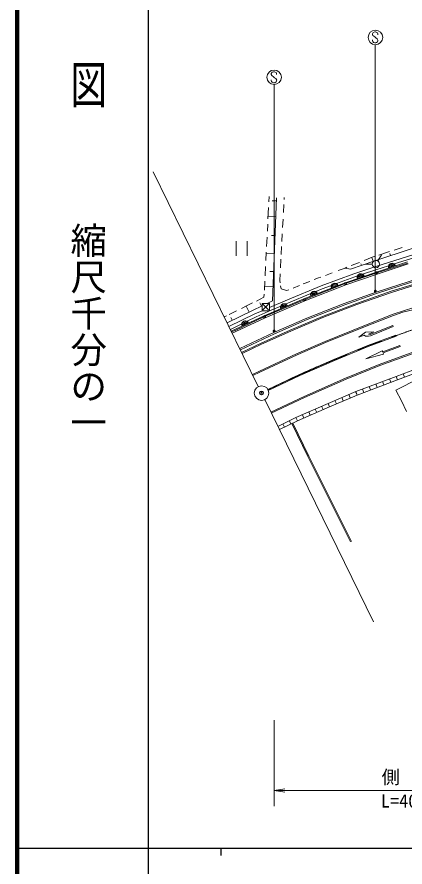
# Model space of a CAD drawing. Units: millimetres, scale not verified. Extents: x 40000 to 680000, y 20000 to 380000.
# Drawn here: x 40000 to 93260, y 202409 to 319196 of the extents above; entities that cross this region are included whole.
import ezdxf
from ezdxf.enums import TextEntityAlignment as Align

# ---------------------------------------------------------------- set-up
doc = ezdxf.new("R2010")
doc.units = ezdxf.units.MM
doc.header["$LTSCALE"] = 1000
doc.header["$PDMODE"] = 32
doc.header["$PDSIZE"] = 500
doc.linetypes.add('CHAIN', pattern=[18.5, 12, -1.5, 3.5, -1.5])
for name, color, linetype, lineweight in [('M-BGD', 7, 'Continuous', 13), ('M-BMK', 2, 'CHAIN', 13), ('M-BMK-ROW', 30, 'Continuous', 13), ('M-BMK-SRVR', 3, 'Continuous', 13), ('M-STR-STR3', 7, 'Continuous', 13), ('M-STR-STRC', 7, 'Continuous', 13), ('M-TTL', 7, 'Continuous', 13), ('M-TTL-BAND', 7, 'Continuous', 25)]:
    doc.layers.add(name, color=color, linetype=linetype, lineweight=lineweight)
doc.layers.add('M-OTRS', color=6, linetype='Continuous')
doc.styles.add('@ＭＳ ゴシック', font='')
doc.styles.add('ＭＳ ゴシック', font='')
doc.styles.get('@ＭＳ ゴシック').set_extended_font_data('@MS Gothic')
doc.styles.get('ＭＳ ゴシック').set_extended_font_data('MS Gothic')

# ---------------------------------------------------------------- blocks, each defined once
blk = doc.blocks.new('open_arrow')
at = {"color": 0, "linetype": 'Continuous', "lineweight": -2}
blk.add_lwpolyline([(7.5, 1.25), (0, 0), (7.5, -1.25)], dxfattribs=at)
blk = doc.blocks.new('filled_dot')
at = {"color": 0, "linetype": 'Continuous', "lineweight": -2, "const_width": 1.25}
blk.add_lwpolyline([(-0.625, 0, 1), (0.625, 0, 1)], format="xyb", close=True, dxfattribs=at)

msp = doc.modelspace()

# ---------------------------------------------------------------- linework, layer by layer
at = {"layer": 'M-BGD'}
for p, q in [((74605, 294533), (74568, 293810)), ((75603, 294359), (75077, 280202)), ((76667, 294129), (76683, 294411)), ((75044, 293960), (75588, 293940)), ((76571, 292329), (76630, 293435)), ((74529, 293026), (74450, 291472)), ((74469, 291843), (75508, 291804)), ((76461, 290271), (76522, 291414)), ((74412, 290720), (74364, 289779)), ((74321, 288930), (74256, 287651)), ((74921, 289183), (75410, 289165)), ((76357, 288342), (76415, 289424)), ((70107, 286377), (70107, 288377)), ((71607, 288377), (71607, 286377)), ((76261, 286551), (76321, 287657)), ((94395, 287440), (88977, 285668)), ((92604, 287443), (91771, 287170)), ((92886, 287523), (92604, 287443)), ((74218, 286884), (74161, 285760)), ((74211, 286761), (75319, 286720)), ((88763, 286186), (87640, 285739)), ((88696, 286159), (88881, 285634)), ((89213, 286333), (88763, 286186)), ((89112, 284891), (94482, 286586)), ((89532, 285681), (90041, 286541)), ((91123, 286958), (89668, 286482)), ((91188, 286721), (91286, 286423)), ((91773, 285259), (94614, 286155)), ((76163, 284726), (76227, 285915)), ((88977, 285668), (85778, 284539)), ((86997, 285483), (85866, 285032)), ((87220, 285300), (87299, 285076)), ((88777, 285252), (87777, 285255)), ((89251, 284463), (91008, 285018)), ((93610, 285548), (89351, 284159)), ((93603, 285387), (89393, 284055)), ((89446, 283874), (93696, 285260)), ((74119, 284928), (74052, 283618)), ((74701, 284235), (75226, 284215)), ((76072, 283011), (76121, 283925)), ((81746, 282266), (86222, 283916)), ((83286, 284051), (82345, 283701)), ((85034, 284701), (84090, 284350)), ((89351, 284159), (85032, 282688)), ((85291, 284804), (85034, 284701)), ((85778, 284539), (85034, 284701)), ((89393, 284055), (85064, 282578)), ((85136, 282406), (89446, 283874)), ((86222, 283916), (89112, 284891)), ((87446, 283854), (89251, 284463)), ((74015, 282881), (73954, 281673)), ((76124, 282655), (76072, 283011)), ((80204, 282876), (79289, 282513)), ((85032, 282688), (79396, 280463)), ((81405, 283352), (80806, 283114)), ((81706, 283463), (81405, 283352)), ((83867, 282568), (86371, 283491)), ((86371, 283491), (86729, 283612)), ((95383, 283352), (89305, 281376)), ((95441, 283161), (89369, 281186)), ((91378, 281504), (95573, 282820)), ((91425, 281362), (95615, 282676)), ((73978, 282159), (75148, 282115)), ((76242, 281850), (76184, 282248)), ((76977, 281596), (76242, 281850)), ((77318, 281731), (76977, 281596)), ((77114, 280354), (81746, 282266)), ((78793, 282316), (77891, 281958)), ((85064, 282578), (79498, 280372)), ((79510, 280185), (85136, 282406)), ((81010, 281475), (81910, 281847)), ((81910, 281847), (83154, 282306)), ((86607, 279835), (91378, 281504)), ((73904, 280683), (72861, 280169)), ((73927, 281134), (73904, 280683)), ((79396, 280463), (73938, 278143)), ((79498, 280372), (73980, 278030)), ((74639, 279297), (77114, 280354)), ((77288, 279939), (80338, 281198)), ((89305, 281376), (84916, 279840)), ((89369, 281186), (84986, 279652)), ((86658, 279694), (91425, 281362)), ((71617, 279557), (70822, 279164)), ((71453, 279476), (71852, 278637)), ((72319, 279903), (71617, 279557)), ((73639, 279503), (72316, 278858)), ((73336, 279906), (73553, 279461)), ((74061, 277869), (79510, 280185)), ((75077, 280202), (74331, 279839)), ((74867, 278905), (76197, 279473)), ((76870, 279760), (77288, 279939)), ((84916, 279840), (79766, 277806)), ((84986, 279652), (79843, 277621)), ((81942, 278060), (86607, 279835)), ((81998, 277921), (86658, 279694)), ((95953, 279753), (91622, 278345)), ((95937, 279342), (92958, 278621)), ((68759, 278145), (68445, 277990)), ((72316, 278858), (68832, 277198)), ((69087, 276677), (72644, 278393)), ((70108, 278812), (69119, 278323)), ((73938, 278143), (69394, 276049)), ((73980, 278030), (69932, 276139)), ((71585, 277382), (72835, 277985)), ((72644, 278393), (73639, 278843)), ((72835, 277985), (74867, 278905)), ((77509, 276188), (81942, 278060)), ((91622, 278345), (87624, 276764)), ((91673, 278203), (87680, 276625)), ((92958, 278621), (91673, 278203)), ((69285, 276273), (70847, 277026)), ((69333, 277900), (69513, 277522)), ((70027, 275977), (74061, 277869)), ((79766, 277806), (75262, 275852)), ((79843, 277621), (75345, 275670)), ((77569, 276051), (81998, 277921)), ((91596, 276804), (88462, 275550)), ((91652, 276664), (91596, 276804)), ((69932, 276139), (69457, 275920)), ((69534, 275764), (70027, 275977)), ((75262, 275852), (70575, 273635)), ((75345, 275670), (70662, 273455)), ((73515, 274402), (77509, 276188)), ((73579, 274266), (77569, 276051)), ((87624, 276764), (82291, 274631)), ((87680, 276625), (82348, 274493)), ((86940, 275189), (87834, 275872)), ((87834, 275872), (88961, 275948)), ((88961, 275948), (88252, 275629)), ((88252, 275629), (88462, 275550)), ((91652, 276664), (88518, 275411)), ((82291, 274631), (78382, 272932)), ((82348, 274493), (78444, 272796)), ((87652, 275478), (86940, 275189)), ((87856, 275363), (87652, 275478)), ((88252, 275329), (87856, 275363)), ((92010, 275467), (88174, 274041)), ((92062, 275327), (88228, 273901)), ((88518, 275411), (88252, 275329)), ((92062, 275327), (92010, 275467)), ((70835, 273102), (73515, 274402)), ((70901, 272967), (73579, 274266)), ((88174, 274041), (83514, 272123)), ((88228, 273901), (83572, 271984)), ((87879, 272217), (90131, 273318)), ((89733, 271443), (95484, 273538)), ((89787, 271303), (95532, 273396)), ((90131, 273318), (90215, 273178)), ((92545, 274055), (90215, 273178)), ((92598, 273914), (90268, 273038)), ((92598, 273914), (92545, 274055)), ((78382, 272932), (73288, 270540)), ((78444, 272796), (73353, 270404)), ((83514, 272123), (78764, 270080)), ((90312, 272881), (87879, 272217)), ((90268, 273038), (90312, 272881)), ((83572, 271984), (78826, 269943)), ((85113, 269573), (89733, 271443)), ((85171, 269435), (89787, 271303)), ((96926, 271654), (92043, 269821)), ((97096, 271184), (92219, 269353)), ((73288, 270540), (72320, 270065)), ((73353, 270404), (72386, 269930)), ((78764, 270080), (74435, 268014)), ((78826, 269943), (74499, 267878)), ((92043, 269821), (86490, 267723)), ((92043, 269821), (92219, 269353)), ((92044, 269821), (92219, 269353)), ((93019, 270188), (93195, 269719)), ((79416, 267064), (85113, 269573)), ((79478, 266928), (85171, 269435)), ((92219, 269353), (86677, 267259)), ((89272, 268774), (89448, 268306)), ((90195, 269123), (90372, 268655)), ((91119, 269472), (91296, 269004)), ((92015, 267946), (95179, 269531)), ((86490, 267723), (82702, 266100)), ((86480, 267719), (86677, 267259)), ((86500, 267727), (86677, 267259)), ((87424, 268076), (87601, 267608)), ((88348, 268425), (88525, 267957)), ((92769, 266440), (92015, 267946)), ((74843, 264907), (79416, 267064)), ((74909, 264773), (79478, 266928)), ((86677, 267259), (82901, 265641)), ((83648, 266505), (83845, 266046)), ((84592, 266910), (84789, 266450)), ((85536, 267315), (85733, 266855)), ((93489, 265003), (92769, 266440)), ((82702, 266100), (78289, 264158)), ((82901, 265641), (78499, 263704)), ((80939, 265324), (81140, 264867)), ((81819, 265712), (82021, 265254)), ((82700, 266099), (82901, 265641)), ((82704, 266101), (82901, 265641)), ((78289, 264158), (75798, 262954)), ((78281, 264154), (78499, 263704)), ((78297, 264162), (78499, 263704)), ((79178, 264549), (79379, 264092)), ((80058, 264937), (80260, 264479)), ((78499, 263704), (76018, 262505)), ((76498, 263293), (76716, 262842)), ((77390, 263724), (77607, 263273)), ((77713, 263325), (79932, 258795)), ((77848, 263390), (80067, 258861)), ((79932, 258795), (85765, 247087)), ((80067, 258861), (85899, 247154))]:
    msp.add_line(p, q, dxfattribs=at)
for centre, radius in [((89277, 285250), 500), ((89393, 284055), 150), ((85064, 282578), 150), ((79498, 280372), 150), ((73980, 278030), 150)]:
    msp.add_circle(centre, radius, dxfattribs=at)
for centre, radius, start, end in [((91481, 284853), 500, 18.06482, 198.06482), ((91481, 284853), 450, 18.06482, 198.06482), ((91481, 284853), 300, 18.06482, 198.06482), ((91481, 284853), 150, 18.06482, 198.06482), ((87192, 283423), 500, 18.8035, 198.8035), ((87192, 283423), 450, 18.8035, 198.8035), ((83623, 282132), 500, 21.54464, 201.54464), ((87192, 283423), 300, 18.8035, 198.8035), ((87192, 283423), 150, 18.8035, 198.8035), ((80805, 281019), 500, 21.54464, 201.54464), ((80805, 281019), 450, 21.54464, 201.54464), ((83623, 282132), 450, 21.54464, 201.54464), ((83623, 282132), 300, 21.54464, 201.54464), ((83623, 282132), 150, 21.54464, 201.54464), ((80805, 281019), 300, 21.54464, 201.54464), ((80805, 281019), 150, 21.54464, 201.54464), ((76667, 279303), 500, 23.02654, 203.02654), ((76667, 279303), 450, 23.02654, 203.02654), ((76667, 279303), 300, 23.02654, 203.02654), ((76667, 279303), 150, 23.02654, 203.02654), ((71340, 276946), 500, 24.73894, 204.73894), ((71340, 276946), 450, 24.73894, 204.73894), ((71340, 276946), 300, 24.73894, 204.73894), ((71340, 276946), 150, 24.73894, 204.73894)]:
    msp.add_arc(centre, radius, start, end, dxfattribs=at)
at = {"layer": 'M-BMK'}
msp.add_open_spline([(74423, 267945), (74932, 268197), (75442, 268448), (75952, 268697), (76462, 268946), (76974, 269193), (77487, 269437), (78000, 269681), (78514, 269921), (79031, 270157), (79290, 270275), (79549, 270392), (79809, 270508), (80069, 270624), (80329, 270739), (80590, 270853), (80851, 270967), (81112, 271080), (81374, 271192), (83090, 271928), (84823, 272625), (86561, 273309), (90308, 274785), (94080, 276203), (97904, 277464), (103201, 279211), (108599, 280656), (114044, 281867), (116689, 282455), (119345, 282987), (122009, 283482), (129393, 284854), (136834, 285937), (144296, 286790), (149334, 287366), (154381, 287837), (159429, 288309), (160270, 288387), (161111, 288466), (161952, 288545), (162793, 288623), (163635, 288702), (164476, 288783), (165317, 288863), (166158, 288945), (166999, 289025), (167279, 289052), (167559, 289078), (167839, 289105), (168119, 289131), (168399, 289158), (168679, 289185), (168959, 289212), (169239, 289239), (169519, 289266)], degree=3, knots=[0, 0, 0, 0, 1, 1, 1, 2, 2, 2, 3, 3, 3, 4, 4, 4, 5, 5, 5, 6, 6, 6, 7, 7, 7, 8, 8, 8, 9, 9, 9, 10, 10, 10, 11, 11, 11, 12, 12, 12, 13, 13, 13, 14, 14, 14, 15, 15, 15, 16, 16, 16, 17, 17, 17, 18, 18, 18, 18], dxfattribs=at)
at = {"layer": 'M-BMK-ROW'}
for p, q in [((73639, 279839), (73639, 278839)), ((74639, 279839), (73639, 279839)), ((73739, 279739), (74539, 278939)), ((74539, 279739), (73739, 278939)), ((74639, 278839), (74639, 279839)), ((73639, 278839), (74639, 278839))]:
    msp.add_line(p, q, dxfattribs=at)
at = {"layer": 'M-BMK-SRVR'}
for p, q in [((73125, 268419), (58704, 297909)), ((88936, 236088), (74004, 266622))]:
    msp.add_line(p, q, dxfattribs=at)
msp.add_circle((73565, 267521), 1000, dxfattribs=at)
at = {"layer": 'M-OTRS'}
msp.add_point((73564, 267551), dxfattribs=at)
at = {"layer": 'M-STR-STR3'}
for p, q in [((75318, 222579), (75318, 210753)), ((112970, 212914), (75318, 212914))]:
    msp.add_line(p, q, dxfattribs=at)
at = {"layer": 'M-STR-STRC'}
for p, q in [((88913, 317083), (88789, 316898)), ((88789, 316898), (88792, 316767)), ((88792, 316767), (88855, 316638)), ((88855, 316638), (89111, 316456)), ((89105, 317149), (88913, 317083)), ((89227, 317146), (89105, 317149)), ((89477, 317027), (89227, 317146)), ((89540, 316896), (89477, 317027)), ((89540, 316767), (89540, 316896)), ((88792, 315919), (88789, 316040)), ((88831, 315816), (88792, 315919)), ((88916, 315705), (88831, 315816)), ((89103, 315645), (88916, 315705)), ((89237, 315645), (89103, 315645)), ((89111, 316456), (89240, 316324)), ((89187, 281525), (89187, 315386)), ((89337, 315674), (89237, 315645)), ((89240, 316324), (89419, 316208)), ((89479, 315766), (89337, 315674)), ((89419, 316208), (89545, 316008)), ((89540, 315898), (89479, 315766)), ((89545, 316008), (89540, 315898)), ((75016, 311609), (74893, 311424)), ((74893, 311424), (74895, 311293)), ((74895, 311293), (74959, 311164)), ((74959, 311164), (75214, 310982)), ((75209, 311674), (75016, 311609)), ((75330, 311672), (75209, 311674)), ((75214, 310982), (75343, 310850)), ((75580, 311553), (75330, 311672)), ((75343, 310850), (75522, 310734)), ((75522, 310734), (75648, 310534)), ((75643, 311422), (75580, 311553)), ((75643, 311293), (75643, 311422)), ((74895, 310445), (74893, 310566)), ((74935, 310342), (74895, 310445)), ((75019, 310231), (74935, 310342)), ((75206, 310171), (75019, 310231)), ((75340, 310171), (75206, 310171)), ((75290, 276051), (75290, 309912)), ((75440, 310200), (75340, 310171)), ((75583, 310292), (75440, 310200)), ((75643, 310424), (75583, 310292)), ((75648, 310534), (75643, 310424))]:
    msp.add_line(p, q, dxfattribs=at)
for centre in [(89197, 316386), (75300, 310912)]:
    msp.add_circle(centre, 1000, dxfattribs=at)
at = {"layer": 'M-TTL', "color": 2, "lineweight": 140}
msp.add_line((40000, 380000), (40000, 20000), dxfattribs=at)
at = {"layer": 'M-TTL-BAND'}
for p, q in [((58000, 370000), (58000, 20000)), ((40000, 205000), (579000, 205000)), ((68000, 205000), (68000, 204000))]:
    msp.add_line(p, q, dxfattribs=at)

# ---------------------------------------------------------------- block references
at = {"layer": 'M-STR-STR3', "xscale": 193, "yscale": 193}
msp.add_blockref('open_arrow', (75318, 212914), dxfattribs=at)
at = {"layer": 'M-STR-STRC', "xscale": 160, "yscale": 160, "rotation": 90}
for p in [(89187, 281525), (75290, 276051)]:
    msp.add_blockref('filled_dot', p, dxfattribs=at)

# ---------------------------------------------------------------- texts
at = {"layer": 'M-STR-STR3', "style": 'ＭＳ ゴシック'}
for s, p in [('側\u3000溝', (90059, 213297)), ('L=40.0', (89961, 210027))]:
    msp.add_text(s, height=1833, dxfattribs=at).set_placement(p, align=Align.BOTTOM_LEFT)
at = {"layer": 'M-TTL-BAND', "style": '@ＭＳ ゴシック', "width": 1.4}
msp.add_text('平  面  図', height=3666, rotation=270, dxfattribs=at).set_placement((49777, 306475), align=Align.MIDDLE_RIGHT)
at = {"layer": 'M-TTL-BAND', "style": '@ＭＳ ゴシック'}
msp.add_text('縮尺千分の一', height=3666, rotation=270, dxfattribs=at).set_placement((49777, 261030), align=Align.MIDDLE_RIGHT)

doc.saveas('drawing.dxf')
